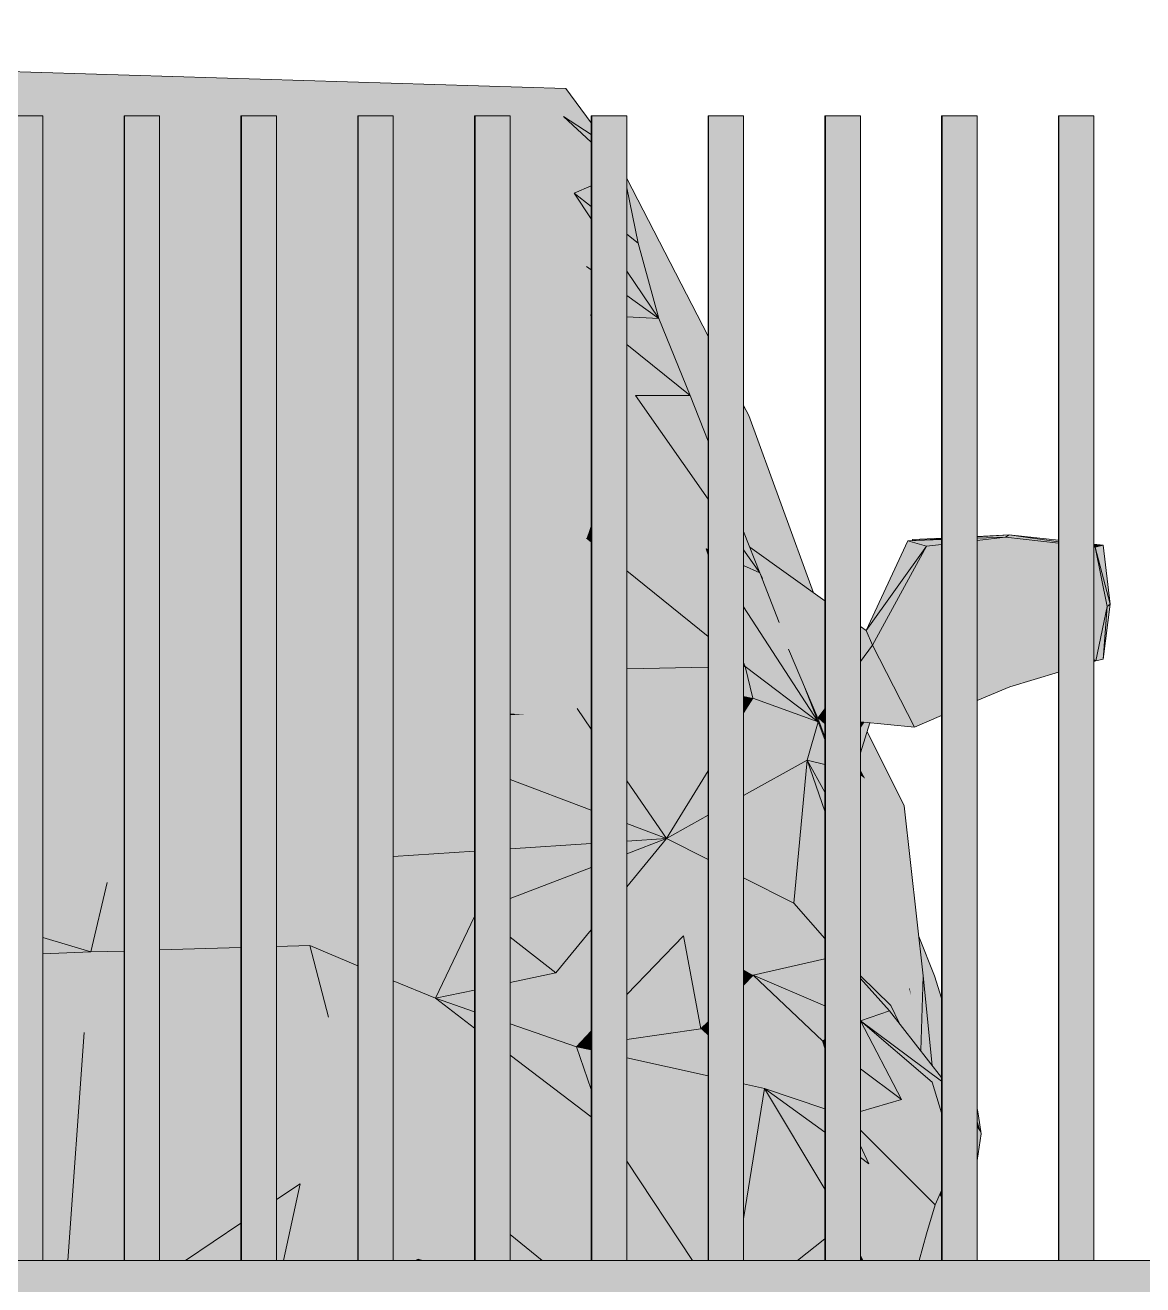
# Model space of a CAD drawing. Header units: millimetres. Extents: x 365175 to 2667127, y -330297 to -162108.
# Drawn here: x 1841010 to 1841967, y -318932 to -317853 of the extents above; entities that cross this region are included whole.
import ezdxf

# ---------------------------------------------------------------- set-up
doc = ezdxf.new("R2010")
doc.units = ezdxf.units.MM
doc.header["$MEASUREMENT"] = 0
for name, color, linetype in [('Cars', 7, 'Continuous'), ('Cotations - Altitudes & Niveaux', 7, 'Continuous'), ('TopoAlt', 7, 'Continuous')]:
    doc.layers.add(name, color=color, linetype=linetype)
doc.dimstyles.new('STYLE_GENERE__6', dxfattribs={"dimtxt": 0.18, "dimasz": 114, "dimexe": 0.18, "dimexo": 0.0625, "dimgap": 0, "dimtad": 0, "dimtih": 1, "dimtoh": 1, "dimdec": 4, "dimzin": 0, "dimdsep": 46, "dimcen": 0.09, "dimadec": 0, "dimazin": 0, "dimtfac": 1, "dimtdec": 4, "dimtmove": 0, "dimatfit": 3, "dimldrblk": 'ARROWHEAD_16', "dimfxl": 0, "dimtolj": 1, "dimtzin": 0, "dimarcsym": 0})

# ---------------------------------------------------------------- blocks, each defined once
blk = doc.blocks.new('Élément de coupe_582_6', base_point=(1445436.1, -319511))
at = {"layer": 'TopoAlt', "linetype": 'Continuous', "lineweight": 0, "true_color": 0x000000}
blk.add_hatch(color=18, dxfattribs=at).paths.add_polyline_path([(1838007, -319511), (1839530.3, -319511), (1839530.3, -319486), (1854698.7, -319486), (1854698.7, -318911), (1838007, -318911)])
at = {"layer": 'TopoAlt', "color": 190, "linetype": 'Continuous', "lineweight": 5, "true_color": 0x8002ff}
blk.add_line((1854698.7, -318911), (1838007, -318911), dxfattribs=at)
blk = doc.blocks.new('Élément de coupe_710_6', base_point=(1445436.1, -319511))
at = {"linetype": 'Continuous', "lineweight": 0, "true_color": 0x000000}
for points in [[(1841894.4, -317931), (1841894.4, -318911), (1841894.8, -318911), (1841894.8, -317931)], [(1841894.4, -317931), (1841894.4, -318911), (1841894.8, -318911), (1841894.8, -317931)], [(1841894.8, -317931), (1841894.8, -318911), (1841924.8, -318911), (1841924.8, -317931)]]:
    blk.add_hatch(color=18, dxfattribs=at).paths.add_polyline_path(points)
at = {"color": 18, "linetype": 'Continuous', "lineweight": 5, "true_color": 0x330000}
for p, q in [((1841894.4, -317931), (1841894.8, -317931)), ((1841894.4, -318911), (1841894.4, -317931)), ((1841894.8, -317931), (1841924.8, -317931)), ((1841894.8, -318911), (1841894.8, -317931)), ((1841924.8, -318911), (1841924.8, -317931))]:
    blk.add_line(p, q, dxfattribs=at)
blk = doc.blocks.new('Élément de coupe_711_6', base_point=(1445436.1, -319511))
at = {"linetype": 'Continuous', "lineweight": 0, "true_color": 0x000000}
for points in [[(1841794.4, -317931), (1841794.4, -318911), (1841794.8, -318911), (1841794.8, -317931)], [(1841794.4, -317931), (1841794.4, -318911), (1841794.8, -318911), (1841794.8, -317931)], [(1841794.8, -317931), (1841794.8, -318911), (1841824.8, -318911), (1841824.8, -317931)]]:
    blk.add_hatch(color=18, dxfattribs=at).paths.add_polyline_path(points)
at = {"color": 18, "linetype": 'Continuous', "lineweight": 5, "true_color": 0x330000}
for p, q in [((1841794.4, -317931), (1841794.8, -317931)), ((1841794.4, -318911), (1841794.4, -317931)), ((1841794.8, -317931), (1841824.8, -317931)), ((1841794.8, -318911), (1841794.8, -317931)), ((1841824.8, -318911), (1841824.8, -317931))]:
    blk.add_line(p, q, dxfattribs=at)
blk = doc.blocks.new('Élément de coupe_712_6', base_point=(1445436.1, -319511))
at = {"linetype": 'Continuous', "lineweight": 0, "true_color": 0x000000}
for points in [[(1841694.4, -317931), (1841694.4, -318911), (1841694.9, -318911), (1841694.9, -317931)], [(1841694.4, -317931), (1841694.4, -318911), (1841694.9, -318911), (1841694.9, -317931)], [(1841694.9, -317931), (1841694.9, -318911), (1841724.9, -318911), (1841724.9, -317931)]]:
    blk.add_hatch(color=18, dxfattribs=at).paths.add_polyline_path(points)
at = {"color": 18, "linetype": 'Continuous', "lineweight": 5, "true_color": 0x330000}
for p, q in [((1841694.4, -317931), (1841694.9, -317931)), ((1841694.4, -318911), (1841694.4, -317931)), ((1841694.9, -317931), (1841724.9, -317931)), ((1841694.9, -318911), (1841694.9, -317931)), ((1841724.9, -318911), (1841724.9, -317931))]:
    blk.add_line(p, q, dxfattribs=at)
blk = doc.blocks.new('Élément de coupe_713_6', base_point=(1445436.1, -319511))
at = {"linetype": 'Continuous', "lineweight": 0, "true_color": 0x000000}
for points in [[(1841594.5, -317931), (1841594.5, -318911), (1841594.9, -318911), (1841594.9, -317931)], [(1841594.5, -317931), (1841594.5, -318911), (1841594.9, -318911), (1841594.9, -317931)], [(1841594.9, -317931), (1841594.9, -318911), (1841624.9, -318911), (1841624.9, -317931)]]:
    blk.add_hatch(color=18, dxfattribs=at).paths.add_polyline_path(points)
at = {"color": 18, "linetype": 'Continuous', "lineweight": 5, "true_color": 0x330000}
for p, q in [((1841594.5, -317931), (1841594.9, -317931)), ((1841594.5, -318911), (1841594.5, -317931)), ((1841594.9, -317931), (1841624.9, -317931)), ((1841594.9, -318911), (1841594.9, -317931)), ((1841624.9, -318911), (1841624.9, -317931))]:
    blk.add_line(p, q, dxfattribs=at)
blk = doc.blocks.new('Élément de coupe_714_6', base_point=(1445436.1, -319511))
at = {"linetype": 'Continuous', "lineweight": 0, "true_color": 0x000000}
for points in [[(1841494.5, -317931), (1841494.5, -318911), (1841494.9, -318911), (1841494.9, -317931)], [(1841494.5, -317931), (1841494.5, -318911), (1841494.9, -318911), (1841494.9, -317931)], [(1841494.9, -317931), (1841494.9, -318911), (1841524.9, -318911), (1841524.9, -317931)]]:
    blk.add_hatch(color=18, dxfattribs=at).paths.add_polyline_path(points)
at = {"color": 18, "linetype": 'Continuous', "lineweight": 5, "true_color": 0x330000}
for p, q in [((1841494.5, -317931), (1841494.9, -317931)), ((1841494.5, -318911), (1841494.5, -317931)), ((1841494.9, -317931), (1841524.9, -317931)), ((1841494.9, -318911), (1841494.9, -317931)), ((1841524.9, -318911), (1841524.9, -317931))]:
    blk.add_line(p, q, dxfattribs=at)
blk = doc.blocks.new('Élément de coupe_715_6', base_point=(1445436.1, -319511))
at = {"linetype": 'Continuous', "lineweight": 0, "true_color": 0x000000}
for points in [[(1841394.5, -317931), (1841394.5, -318911), (1841395, -318911), (1841395, -317931)], [(1841394.5, -317931), (1841394.5, -318911), (1841395, -318911), (1841395, -317931)], [(1841395, -317931), (1841395, -318911), (1841425, -318911), (1841425, -317931)]]:
    blk.add_hatch(color=18, dxfattribs=at).paths.add_polyline_path(points)
at = {"color": 18, "linetype": 'Continuous', "lineweight": 5, "true_color": 0x330000}
for p, q in [((1841394.5, -317931), (1841395, -317931)), ((1841394.5, -318911), (1841394.5, -317931)), ((1841395, -317931), (1841425, -317931)), ((1841395, -318911), (1841395, -317931)), ((1841425, -318911), (1841425, -317931))]:
    blk.add_line(p, q, dxfattribs=at)
blk = doc.blocks.new('Élément de coupe_716_6', base_point=(1445436.1, -319511))
at = {"linetype": 'Continuous', "lineweight": 0, "true_color": 0x000000}
for points in [[(1841294.5, -317931), (1841294.5, -318911), (1841295, -318911), (1841295, -317931)], [(1841294.5, -317931), (1841294.5, -318911), (1841295, -318911), (1841295, -317931)], [(1841295, -317931), (1841295, -318911), (1841325, -318911), (1841325, -317931)]]:
    blk.add_hatch(color=18, dxfattribs=at).paths.add_polyline_path(points)
at = {"color": 18, "linetype": 'Continuous', "lineweight": 5, "true_color": 0x330000}
for p, q in [((1841294.5, -317931), (1841295, -317931)), ((1841294.5, -318911), (1841294.5, -317931)), ((1841295, -317931), (1841325, -317931)), ((1841295, -318911), (1841295, -317931)), ((1841325, -318911), (1841325, -317931))]:
    blk.add_line(p, q, dxfattribs=at)
blk = doc.blocks.new('Élément de coupe_717_6', base_point=(1445436.1, -319511))
at = {"linetype": 'Continuous', "lineweight": 0, "true_color": 0x000000}
for points in [[(1841194.6, -317931), (1841194.6, -318911), (1841195, -318911), (1841195, -317931)], [(1841194.6, -317931), (1841194.6, -318911), (1841195, -318911), (1841195, -317931)], [(1841195, -317931), (1841195, -318911), (1841225, -318911), (1841225, -317931)]]:
    blk.add_hatch(color=18, dxfattribs=at).paths.add_polyline_path(points)
at = {"color": 18, "linetype": 'Continuous', "lineweight": 5, "true_color": 0x330000}
for p, q in [((1841194.6, -317931), (1841195, -317931)), ((1841194.6, -318911), (1841194.6, -317931)), ((1841195, -317931), (1841225, -317931)), ((1841195, -318911), (1841195, -317931)), ((1841225, -318911), (1841225, -317931))]:
    blk.add_line(p, q, dxfattribs=at)
blk = doc.blocks.new('Élément de coupe_718_6', base_point=(1445436.1, -319511))
at = {"linetype": 'Continuous', "lineweight": 0, "true_color": 0x000000}
for points in [[(1841094.6, -317931), (1841094.6, -318911), (1841095, -318911), (1841095, -317931)], [(1841094.6, -317931), (1841094.6, -318911), (1841095, -318911), (1841095, -317931)], [(1841095, -317931), (1841095, -318911), (1841125, -318911), (1841125, -317931)]]:
    blk.add_hatch(color=18, dxfattribs=at).paths.add_polyline_path(points)
at = {"color": 18, "linetype": 'Continuous', "lineweight": 5, "true_color": 0x330000}
for p, q in [((1841094.6, -317931), (1841095, -317931)), ((1841094.6, -318911), (1841094.6, -317931)), ((1841095, -317931), (1841125, -317931)), ((1841095, -318911), (1841095, -317931)), ((1841125, -318911), (1841125, -317931))]:
    blk.add_line(p, q, dxfattribs=at)
blk = doc.blocks.new('Élément de coupe_719_6', base_point=(1445436.1, -319511))
at = {"linetype": 'Continuous', "lineweight": 0, "true_color": 0x000000}
for points in [[(1840994.6, -317931), (1840994.6, -318911), (1840995.1, -318911), (1840995.1, -317931)], [(1840994.6, -317931), (1840994.6, -318911), (1840995.1, -318911), (1840995.1, -317931)], [(1840995.1, -317931), (1840995.1, -318911), (1841025.1, -318911), (1841025.1, -317931)]]:
    blk.add_hatch(color=18, dxfattribs=at).paths.add_polyline_path(points)
at = {"color": 18, "linetype": 'Continuous', "lineweight": 5, "true_color": 0x330000}
for p, q in [((1840994.6, -317931), (1840995.1, -317931)), ((1840994.6, -318911), (1840994.6, -317931)), ((1840995.1, -317931), (1841025.1, -317931)), ((1840995.1, -318911), (1840995.1, -317931)), ((1841025.1, -318911), (1841025.1, -317931))]:
    blk.add_line(p, q, dxfattribs=at)
blk = doc.blocks.new('Élément de coupe_746_6', base_point=(1445436.1, -319511))
at = {"layer": 'Cars', "linetype": 'Continuous', "lineweight": 0, "true_color": 0x000000}
for points in [[(1840835.9, -317888.3), (1840834.2, -317891), (1841472.8, -317907.5)], [(1840834.2, -317916.6), (1841470.8, -317931.5), (1840834.2, -317891)], [(1841470.8, -317931.5), (1841472.8, -317907.5), (1840834.2, -317891)], [(1841470.8, -317931.5), (1841494.5, -317947.1), (1841494.5, -317936.9), (1841472.8, -317907.5)], [(1840834.2, -317916.6), (1840994.6, -317937.1), (1840994.6, -317931), (1841025.1, -317931), (1841025.1, -317941), (1841094.6, -317949.8), (1841094.6, -317931), (1841125, -317931), (1841125, -317953.7), (1841194.6, -317962.6), (1841194.6, -317931), (1841225, -317931), (1841225, -317966.5), (1841294.5, -317975.4), (1841294.5, -317931), (1841325, -317931), (1841325, -317979.3), (1841368.2, -317984.8), (1841394.5, -317971.1), (1841394.5, -317931), (1841425, -317931), (1841425, -317955.3), (1841470.8, -317931.5)], [(1841425, -317991.1), (1841479.7, -317997.3), (1841470.8, -317931.5), (1841425, -317955.3)], [(1841494.5, -317953.6), (1841470.8, -317931.5), (1841479.7, -317997.3), (1841494.5, -317991.1)], [(1841494.5, -317947.1), (1841470.8, -317931.5), (1841494.5, -317953.6)], [(1841094.6, -317949.8), (1841025.1, -317941), (1841025.1, -317958.1), (1841094.6, -317973.2)], [(1841025.1, -317958.1), (1841025.1, -317996.2), (1841094.6, -318002), (1841094.6, -317973.2)], [(1841125, -317979.8), (1841194.6, -317994.9), (1841194.6, -317962.6), (1841125, -317953.7)], [(1841225, -317966.5), (1841225, -318001.5), (1841294.5, -318016.6), (1841294.5, -317975.4)], [(1841125, -318004.5), (1841194.6, -318010.2), (1841194.6, -317994.9), (1841125, -317979.8)], [(1841325, -317979.3), (1841325, -318009.9), (1841368.2, -317984.8)], [(1841368.2, -317984.8), (1841394.5, -317987.7), (1841394.5, -317971.1)], [(1841325, -318009.9), (1841325, -318023.3), (1841394.5, -318038.7), (1841394.5, -318000.9), (1841368.2, -317984.8)], [(1841368.2, -317984.8), (1841394.5, -318000.9), (1841394.5, -317987.7)], [(1841524.9, -317992.6), (1841534.7, -318040.1), (1841594.5, -318133.2), (1841594.5, -318119.8), (1841524.9, -317984.7)], [(1841025.1, -318012.3), (1841094.6, -318023.9), (1841094.6, -318002), (1841025.1, -317996.2)], [(1841225, -318001.5), (1841225, -318012.7), (1841294.5, -318018.5), (1841294.5, -318016.6)], [(1841479.7, -317997.3), (1841425, -317991.1), (1841425, -318019.7), (1841490.4, -318059.9)], [(1841479.7, -317997.3), (1841494.5, -318008.8), (1841494.5, -317991.1)], [(1841479.7, -317997.3), (1841490.4, -318059.9), (1841494.5, -318062.8), (1841494.5, -318019.1)], [(1841479.7, -317997.3), (1841494.5, -318019.1), (1841494.5, -318008.8)], [(1841524.9, -317992.6), (1841524.9, -318032.4), (1841534.7, -318040.1)], [(1841094.6, -318023.9), (1841025.1, -318012.3), (1841025.1, -318022.7), (1841094.6, -318038.1)], [(1841125, -318004.5), (1841125, -318029), (1841194.6, -318040.6), (1841194.6, -318010.2)], [(1841025.1, -318022.7), (1841025.1, -318038.4), (1841094.6, -318039.9), (1841094.6, -318038.1)], [(1841225, -318045.6), (1841294.5, -318057.2), (1841294.5, -318018.5), (1841225, -318012.7)], [(1841425, -318019.7), (1841425, -318045.4), (1841490.4, -318059.9)], [(1841125, -318029), (1841125, -318042.2), (1841194.6, -318048.8), (1841194.6, -318040.6)], [(1841325, -318023.3), (1841325, -318027), (1841394.5, -318057.7), (1841394.5, -318038.7)], [(1841325, -318027), (1841325, -318063.3), (1841394.5, -318079.1), (1841394.5, -318057.7)], [(1841534.7, -318040.1), (1841524.9, -318032.4), (1841524.9, -318064.1), (1841552.2, -318104.5)], [(1841025.1, -318161), (1841094.6, -318207.1), (1841094.6, -318039.9), (1841025.1, -318038.4)], [(1841194.6, -318048.8), (1841125, -318042.2), (1841125, -318087.1), (1841194.6, -318239.4)], [(1841534.7, -318040.1), (1841552.2, -318104.5), (1841594.5, -318188.2), (1841594.5, -318167.9)], [(1841534.7, -318040.1), (1841594.5, -318167.9), (1841594.5, -318133.2)], [(1841225, -318051.6), (1841294.5, -318058.2), (1841294.5, -318057.2), (1841225, -318045.6)], [(1841225, -318051.6), (1841225, -318267.8), (1841294.5, -318094.2), (1841294.5, -318058.2)], [(1841490.4, -318059.9), (1841425, -318045.4), (1841425, -318071.2), (1841493.7, -318101.5)], [(1841325, -318063.3), (1841325, -318080.8), (1841394.5, -318169.8), (1841394.5, -318079.1)], [(1841490.4, -318059.9), (1841493.7, -318101.5), (1841494.5, -318101.6), (1841494.5, -318062.8)], [(1841524.9, -318064.1), (1841524.9, -318084.8), (1841552.2, -318104.5)], [(1841425, -318071.2), (1841425, -318086), (1841493.7, -318101.5)], [(1841125, -318087.1), (1841125, -318227.3), (1841194.6, -318273.4), (1841194.6, -318239.4)], [(1841325, -318290), (1841394.5, -318291.1), (1841394.5, -318169.8), (1841325, -318080.8)], [(1841493.7, -318101.5), (1841425, -318086), (1841425, -318208.8), (1841490.5, -318292.7)], [(1841524.9, -318084.8), (1841524.9, -318103.1), (1841552.2, -318104.5)], [(1841225, -318267.8), (1841225, -318288.3), (1841294.5, -318289.5), (1841294.5, -318094.2)], [(1841490.5, -318292.7), (1841494.5, -318281.2), (1841494.5, -318102.9), (1841493.7, -318101.5)], [(1841494.5, -318102.1), (1841493.7, -318101.5), (1841494.5, -318102.9)], [(1841494.5, -318101.6), (1841493.7, -318101.5), (1841494.5, -318102.1)], [(1841552.2, -318104.5), (1841524.9, -318103.1), (1841524.9, -318126.8), (1841579, -318170.5)], [(1841552.2, -318104.5), (1841579, -318170.5), (1841594.5, -318199.7), (1841594.5, -318188.2)], [(1841579, -318170.5), (1841524.9, -318126.8), (1841524.9, -318157.3), (1841532.4, -318170.6)], [(1841025.1, -318161), (1841025.1, -318292.2), (1841094.6, -318290.7), (1841094.6, -318207.1)], [(1841532.4, -318170.6), (1841524.9, -318157.3), (1841524.9, -318192.4)], [(1841524.9, -318192.4), (1841524.9, -318295.7), (1841592.7, -318301.7), (1841532.4, -318170.6)], [(1841579, -318170.5), (1841532.4, -318170.6), (1841594.5, -318259.1), (1841594.5, -318209.7)], [(1841532.4, -318170.6), (1841592.7, -318301.7), (1841594.5, -318302.4), (1841594.5, -318259.1)], [(1841594.5, -318199.7), (1841579, -318170.5), (1841594.5, -318209.7)], [(1841629.4, -318187.7), (1841624.9, -318178.9), (1841624.9, -318180.6)], [(1841629.4, -318187.7), (1841624.9, -318180.6), (1841624.9, -318233), (1841669.4, -318328.3), (1841684.8, -318339.4)], [(1841425, -318208.8), (1841425, -318291.6), (1841490.5, -318292.7)], [(1841125, -318290.1), (1841194.6, -318288.7), (1841194.6, -318273.4), (1841125, -318227.3)], [(1841624.9, -318233), (1841624.9, -318248.5), (1841662.8, -318323.5), (1841669.4, -318328.3)], [(1841624.9, -318248.5), (1841624.9, -318257.2), (1841658.2, -318320.3), (1841662.8, -318323.5)], [(1841624.9, -318257.2), (1841624.9, -318286.9), (1841638.9, -318322.4), (1841639.4, -318323.1), (1841630.5, -318300.8), (1841630.3, -318300.2), (1841658.2, -318320.3)], [(1841494.5, -318281.2), (1841490.5, -318292.7), (1841494.5, -318293.1)], [(1841094.6, -318290.7), (1841025.1, -318292.2), (1841025.1, -318377.7), (1841094.6, -318407.8)], [(1841194.6, -318288.7), (1841125, -318290.1), (1841125, -318420.9), (1841153.7, -318433.3), (1841194.6, -318339.4)], [(1841225, -318288.3), (1841225, -318291.4), (1841294.5, -318319.1), (1841294.5, -318289.5)], [(1841225, -318427.6), (1841294.5, -318422.1), (1841294.5, -318319.1), (1841225, -318291.4)], [(1841325, -318331.2), (1841394.5, -318358.8), (1841394.5, -318291.1), (1841325, -318290)], [(1841425, -318370.9), (1841494.5, -318398.6), (1841494.5, -318315), (1841490.5, -318292.7), (1841425, -318291.6)], [(1841490.5, -318292.7), (1841494.5, -318315), (1841494.5, -318295.9)], [(1841494.5, -318293.1), (1841490.5, -318292.7), (1841494.5, -318295.9)], [(1841624.9, -318302.5), (1841638.9, -318322.4), (1841624.9, -318286.9)], [(1841769.5, -318293.9), (1841770, -318294.7), (1841794.4, -318293.2), (1841794.4, -318292.6)], [(1841824.8, -318291.4), (1841824.8, -318292.7), (1841849.2, -318291.8), (1841852.2, -318289.7)], [(1841824.8, -318291.1), (1841824.8, -318291.4), (1841837.3, -318290.6), (1841852.2, -318289.7)], [(1841849.2, -318291.8), (1841824.8, -318294.5), (1841824.8, -318372.5), (1841852.8, -318419.8)], [(1841824.8, -318292.7), (1841824.8, -318294.5), (1841849.2, -318291.8)], [(1841852.2, -318289.7), (1841849.2, -318291.8), (1841894.4, -318296.8), (1841894.4, -318295.8)], [(1841849.2, -318291.8), (1841852.8, -318419.8), (1841894.4, -318407.3), (1841894.4, -318353.9)], [(1841849.2, -318291.8), (1841894.4, -318353.9), (1841894.4, -318322.6)], [(1841894.4, -318296.8), (1841849.2, -318291.8), (1841894.4, -318322.6)], [(1841894.4, -318294.3), (1841852.2, -318289.7), (1841894.4, -318295.8)], [(1841524.9, -318320.6), (1841594.5, -318376.9), (1841594.5, -318306.9), (1841592.7, -318301.7), (1841524.9, -318295.7)], [(1841594.5, -318304.3), (1841592.7, -318301.7), (1841594.5, -318306.9)], [(1841592.7, -318301.7), (1841594.5, -318304.3), (1841594.5, -318302.4)], [(1841638.9, -318322.4), (1841624.9, -318302.5), (1841624.9, -318316.1)], [(1841630.3, -318300.2), (1841630.5, -318300.8), (1841694.4, -318351.7), (1841694.4, -318346.3)], [(1841630.5, -318300.8), (1841639.4, -318323.1), (1841641.1, -318327.2), (1841638.9, -318322.4), (1841655.4, -318364.7), (1841663.3, -318387.6), (1841688.5, -318446.7), (1841694.4, -318438.7), (1841694.4, -318351.7)], [(1841781.5, -318299.4), (1841765.6, -318295), (1841729.8, -318371.7)], [(1841729.8, -318371.7), (1841735.3, -318384.3), (1841781.5, -318299.4)], [(1841781.5, -318299.4), (1841735.3, -318384.3), (1841771.2, -318454.3)], [(1841765.6, -318295), (1841794.4, -318293.9), (1841794.4, -318293.2)], [(1841765.6, -318295), (1841781.5, -318299.4), (1841794.4, -318298), (1841794.4, -318293.9)], [(1841769.1, -318294.8), (1841769.3, -318294.8), (1841769.5, -318293.9)], [(1841769.5, -318293.9), (1841769.3, -318294.8), (1841770, -318294.7)], [(1841771.2, -318454.3), (1841794.4, -318444.5), (1841794.4, -318321.1), (1841781.5, -318299.4)], [(1841781.5, -318299.4), (1841794.4, -318321.1), (1841794.4, -318298)], [(1841932.6, -318298.5), (1841924.8, -318297.7), (1841924.8, -318300.1), (1841925.8, -318300.3)], [(1841925.8, -318300.3), (1841924.8, -318300.1), (1841924.8, -318343.3), (1841936.2, -318351.1)], [(1841924.8, -318300.1), (1841924.8, -318300.1), (1841925.8, -318300.3)], [(1841938.8, -318349.2), (1841932.6, -318298.5), (1841925.8, -318300.3)], [(1841938.8, -318349.2), (1841925.8, -318300.3), (1841936.2, -318351.1)], [(1841524.9, -318320.6), (1841524.9, -318404.6), (1841594.5, -318403.2), (1841594.5, -318376.9)], [(1841624.9, -318316.1), (1841624.9, -318351.3), (1841688.8, -318449.9), (1841676.5, -318418.5), (1841663.3, -318387.6), (1841655.4, -318364.7), (1841638.9, -318322.4)], [(1841639.4, -318323.1), (1841638.9, -318322.4), (1841641.1, -318327.2)], [(1841638.9, -318322.4), (1841640.6, -318326.9), (1841641.1, -318327.2)], [(1841325, -318331.2), (1841325, -318419.7), (1841394.5, -318414.2), (1841394.5, -318358.8)], [(1841194.6, -318339.4), (1841153.7, -318433.3), (1841194.6, -318430.1)], [(1841936.2, -318351.1), (1841924.8, -318343.3), (1841924.8, -318395.6), (1841926.3, -318397.7)], [(1841688.8, -318449.9), (1841624.9, -318351.3), (1841624.9, -318399.1), (1841626.1, -318402.6)], [(1841932.7, -318396.3), (1841936.2, -318351.1), (1841926.3, -318397.7)], [(1841932.7, -318396.3), (1841938.8, -318349.2), (1841936.2, -318351.1)], [(1841729.8, -318371.7), (1841724.9, -318368.2), (1841724.9, -318376), (1841735.3, -318384.3)], [(1841025.1, -318429.1), (1841094.6, -318431.4), (1841094.6, -318407.8), (1841025.1, -318377.7)], [(1841425, -318411.7), (1841494.5, -318406.2), (1841494.5, -318398.6), (1841425, -318370.9)], [(1841724.9, -318376), (1841724.9, -318398.2), (1841735.3, -318384.3)], [(1841824.8, -318372.5), (1841824.8, -318431.6), (1841852.8, -318419.8)], [(1841663.3, -318387.6), (1841684.5, -318443.3), (1841688.8, -318449.9), (1841676.5, -318418.5)], [(1841735.3, -318384.3), (1841724.9, -318398.2), (1841724.9, -318450), (1841771.2, -318454.3)], [(1841624.9, -318401.6), (1841626.1, -318402.6), (1841624.9, -318399.1)], [(1841924.8, -318395.6), (1841924.8, -318398.2), (1841926.3, -318397.7)], [(1841494.5, -318406.2), (1841425, -318411.7), (1841425, -318437.7), (1841482.4, -318438.6), (1841494.5, -318424.1)], [(1841524.9, -318404.6), (1841524.9, -318407.8), (1841594.5, -318421.8), (1841594.5, -318403.2)], [(1841594.5, -318421.8), (1841524.9, -318407.8), (1841524.9, -318436), (1841594.5, -318431.8)], [(1841624.9, -318402.6), (1841626.1, -318402.6), (1841624.9, -318401.6)], [(1841626.1, -318402.6), (1841624.9, -318402.6), (1841624.9, -318427.9), (1841632.7, -318429.5)], [(1841632.7, -318429.5), (1841688.8, -318449.9), (1841626.1, -318402.6)], [(1841125, -318432.4), (1841153.7, -318433.3), (1841125, -318420.9)], [(1841294.5, -318422.1), (1841225, -318427.6), (1841225, -318434.5), (1841294.5, -318435.6)], [(1841394.5, -318414.2), (1841325, -318419.7), (1841325, -318436.1), (1841394.5, -318437.2)], [(1841688.5, -318446.7), (1841676.5, -318418.5), (1841688.8, -318449.9), (1841694.4, -318465.1), (1841694.4, -318462.7)], [(1841688.5, -318446.7), (1841676.5, -318418.5), (1841688.8, -318449.9), (1841694.4, -318465.1), (1841694.4, -318462.7)], [(1841094.6, -318431.4), (1841025.1, -318429.1), (1841025.1, -318439.5), (1841094.6, -318445.7)], [(1841125, -318448.5), (1841162.9, -318451.9), (1841153.7, -318433.3), (1841125, -318432.4)], [(1841153.7, -318433.3), (1841194.6, -318434), (1841194.6, -318430.1)], [(1841482.4, -318438.6), (1841494.5, -318437.9), (1841494.5, -318424.1)], [(1841524.9, -318500.3), (1841559, -318549.8), (1841594.5, -318491.9), (1841594.5, -318431.8), (1841524.9, -318436)], [(1841624.9, -318427.9), (1841624.9, -318429.9), (1841632.7, -318429.5)], [(1841624.9, -318442.2), (1841624.9, -318512.9), (1841679.2, -318482.6), (1841632.7, -318429.5)], [(1841624.9, -318429.9), (1841624.9, -318442.2), (1841632.7, -318429.5)], [(1841632.7, -318429.5), (1841679.2, -318482.6), (1841688.8, -318449.9)], [(1841025.1, -318443.9), (1841094.6, -318447.9), (1841094.6, -318445.7), (1841025.1, -318439.5)], [(1841153.7, -318433.3), (1841194.6, -318434.8), (1841194.6, -318434)], [(1841194.6, -318434.8), (1841153.7, -318433.3), (1841194.6, -318438.8)], [(1841153.7, -318433.3), (1841162.9, -318451.9), (1841194.6, -318452.1), (1841194.6, -318438.8)], [(1841294.5, -318435.6), (1841225, -318434.5), (1841225, -318435.8), (1841294.5, -318438.3)], [(1841294.5, -318438.3), (1841225, -318435.8), (1841225, -318442.9), (1841294.5, -318452.2)], [(1841225, -318442.9), (1841225, -318452.4), (1841294.5, -318453), (1841294.5, -318452.2)], [(1841325, -318436.1), (1841325, -318439.4), (1841394.5, -318441.8), (1841394.5, -318437.2)], [(1841325, -318451.3), (1841394.5, -318446.3), (1841394.5, -318441.8), (1841325, -318439.4)], [(1841482.4, -318438.6), (1841425, -318437.7), (1841425, -318442.9), (1841436.7, -318443.3)], [(1841425, -318470.4), (1841425, -318486.2), (1841482.4, -318438.6), (1841436.7, -318443.3)], [(1841425, -318486.2), (1841425, -318499.2), (1841494.5, -318525.4), (1841494.5, -318456.2), (1841482.4, -318438.6)], [(1841425, -318442.9), (1841425, -318444.2), (1841436.7, -318443.3)], [(1841436.7, -318443.3), (1841425, -318444.2), (1841425, -318470.4)], [(1841494.5, -318437.9), (1841482.4, -318438.6), (1841494.5, -318456.2)], [(1841684.5, -318443.3), (1841686.8, -318448.4), (1841688.8, -318449.9)], [(1841688.5, -318446.7), (1841694.4, -318447.2), (1841694.4, -318438.7)], [(1841025.1, -318443.9), (1841025.1, -318455.7), (1841094.6, -318489.1), (1841094.6, -318447.9)], [(1841125, -318449.7), (1841162.9, -318451.9), (1841125, -318448.5)], [(1841125, -318449.7), (1841125, -318487), (1841162.9, -318451.9)], [(1841162.9, -318451.9), (1841125, -318487), (1841125, -318497.9), (1841194.6, -318497.3), (1841194.6, -318457.3)], [(1841194.6, -318452.1), (1841162.9, -318451.9), (1841194.6, -318457.3)], [(1841294.5, -318453), (1841225, -318452.4), (1841225, -318462.5), (1841294.5, -318474.5)], [(1841325, -318451.3), (1841325, -318462), (1841394.5, -318487.8), (1841394.5, -318446.3)], [(1841688.8, -318449.9), (1841679.2, -318482.6), (1841694.4, -318486.5), (1841694.4, -318465.1)], [(1841686.8, -318448.4), (1841687.1, -318449.1), (1841687.2, -318449.3), (1841688.8, -318449.9)], [(1841687.2, -318449.3), (1841688.6, -318450.6), (1841688.8, -318449.9)], [(1841688.5, -318446.7), (1841694.4, -318462.7), (1841694.4, -318447.2)], [(1841688.5, -318446.7), (1841694.4, -318452), (1841694.4, -318447.2)], [(1841688.6, -318450.6), (1841694.4, -318466.8), (1841694.4, -318465.1), (1841688.8, -318449.9)], [(1841724.9, -318450), (1841724.9, -318454.3), (1841727.7, -318450.3)], [(1841724.9, -318450), (1841724.9, -318454.3), (1841727.7, -318450.3)], [(1841724.9, -318454.3), (1841724.9, -318476.5), (1841732.8, -318450.8), (1841727.7, -318450.3)], [(1841724.9, -318454.3), (1841724.9, -318476.5), (1841732.8, -318450.8), (1841727.7, -318450.3)], [(1841025.1, -318477.7), (1841094.6, -318493.8), (1841094.6, -318489.1), (1841025.1, -318455.7)], [(1841294.5, -318474.5), (1841225, -318462.5), (1841225, -318497), (1841294.5, -318496.3)], [(1841325, -318479.8), (1841394.5, -318491.8), (1841394.5, -318487.8), (1841325, -318462)], [(1841724.9, -318476.5), (1841724.9, -318495.7), (1841762.3, -318521.9), (1841730.6, -318458.1)], [(1841025.1, -318477.7), (1841025.1, -318494.2), (1841094.6, -318497.2), (1841094.6, -318493.8)], [(1841394.5, -318491.8), (1841325, -318479.8), (1841325, -318496), (1841394.5, -318495.3)], [(1841624.9, -318512.9), (1841624.9, -318583.3), (1841667.8, -318605.2), (1841679.2, -318482.6)], [(1841679.2, -318482.6), (1841667.8, -318605.2), (1841694.4, -318584.7), (1841694.4, -318526.5)], [(1841694.4, -318510), (1841679.2, -318482.6), (1841694.4, -318526.5)], [(1841679.2, -318482.6), (1841694.4, -318510), (1841694.4, -318486.5)], [(1841025.1, -318494.2), (1841025.1, -318563.7), (1841080.1, -318587.4), (1841094.6, -318548.1), (1841094.6, -318497.2)], [(1841125, -318497.9), (1841125, -318501.8), (1841194.6, -318524.1), (1841194.6, -318497.3)], [(1841225, -318533.9), (1841294.5, -318556.1), (1841294.5, -318496.3), (1841225, -318497)], [(1841325, -318496), (1841325, -318563.8), (1841394.5, -318510.3), (1841394.5, -318495.3)], [(1841594.5, -318491.9), (1841559, -318549.8), (1841594.5, -318529.9)], [(1841724.9, -318495.7), (1841729, -318498.6), (1841724.9, -318491)], [(1841762.3, -318521.9), (1841724.9, -318495.7), (1841724.9, -318559.8)], [(1841724.9, -318539.5), (1841727.9, -318556.7), (1841736.4, -318548.1), (1841729.7, -318503.4), (1841729, -318498.6), (1841724.9, -318495.7)], [(1841194.6, -318524.1), (1841125, -318501.8), (1841125, -318583.3), (1841194.6, -318576.9)], [(1841425, -318499.2), (1841425, -318558.6), (1841494.5, -318554), (1841494.5, -318525.4)], [(1841524.9, -318536.9), (1841559, -318549.8), (1841524.9, -318500.3)], [(1841325, -318563.8), (1841325, -318565.1), (1841394.5, -318560.6), (1841394.5, -318510.3)], [(1841594.5, -318529.9), (1841559, -318549.8), (1841594.5, -318567.8)], [(1841762.3, -318521.9), (1841724.9, -318559.8), (1841724.9, -318565), (1841778.7, -318667.3)], [(1841225, -318574.2), (1841294.5, -318567.9), (1841294.5, -318556.1), (1841225, -318533.9)], [(1841524.9, -318552), (1841559, -318549.8), (1841524.9, -318536.9)], [(1841080.1, -318587.4), (1841094.6, -318586), (1841094.6, -318548.1)], [(1841524.9, -318562.8), (1841524.9, -318591), (1841559, -318549.8)], [(1841559, -318549.8), (1841524.9, -318591), (1841524.9, -318647.1), (1841573.4, -318633)], [(1841524.9, -318562.8), (1841559, -318549.8), (1841524.9, -318552)], [(1841559, -318549.8), (1841573.4, -318633), (1841594.5, -318626.8), (1841594.5, -318567.8)], [(1841736.4, -318548.1), (1841727.9, -318556.7), (1841732.2, -318578.9), (1841745.6, -318604.4)], [(1841394.5, -318560.6), (1841325, -318565.1), (1841325, -318566.5), (1841394.5, -318610.8)], [(1841425, -318601.2), (1841494.5, -318574.5), (1841494.5, -318554), (1841425, -318558.6)], [(1841025.1, -318585.8), (1841080.1, -318587.4), (1841025.1, -318563.7)], [(1841294.5, -318567.9), (1841225, -318574.2), (1841225, -318632.6), (1841253.6, -318641.5), (1841294.5, -318596.5)], [(1841325, -318566.5), (1841325, -318626.8), (1841394.5, -318612.6), (1841394.5, -318610.8)], [(1841724.9, -318592.6), (1841778.7, -318667.3), (1841724.9, -318565)], [(1841194.6, -318576.9), (1841125, -318583.3), (1841125, -318601.4), (1841194.6, -318623.1)], [(1841425, -318601.2), (1841425, -318634.2), (1841464.1, -318664.7), (1841494.5, -318627.9), (1841494.5, -318574.5)], [(1841624.9, -318583.3), (1841624.9, -318617.8), (1841667.8, -318605.2)], [(1841745.6, -318604.4), (1841732.2, -318578.9), (1841741.6, -318613.6), (1841742.6, -318617.1), (1841751.3, -318629.2), (1841749.1, -318618.5)], [(1841025.1, -318634.6), (1841066.2, -318646.9), (1841080.1, -318587.4), (1841025.1, -318585.8)], [(1841080.1, -318587.4), (1841066.2, -318646.9), (1841094.6, -318646.1), (1841094.6, -318591.9)], [(1841094.6, -318586), (1841080.1, -318587.4), (1841094.6, -318591.9)], [(1841694.4, -318584.7), (1841667.8, -318605.2), (1841694.4, -318635.5)], [(1841724.9, -318592.6), (1841724.9, -318615.6), (1841750.9, -318692.8), (1841778.7, -318667.3)], [(1841125, -318601.4), (1841125, -318645.2), (1841194.6, -318643.2), (1841194.6, -318623.1)], [(1841253.6, -318641.5), (1841294.5, -318633.1), (1841294.5, -318596.5)], [(1841667.8, -318605.2), (1841624.9, -318617.8), (1841624.9, -318662.1), (1841633.1, -318666.8)], [(1841667.8, -318605.2), (1841633.1, -318666.8), (1841694.4, -318652.9), (1841694.4, -318635.5)], [(1841325, -318626.8), (1841325, -318671.5), (1841361, -318686.6), (1841394.5, -318616.6), (1841394.5, -318612.6)], [(1841724.9, -318615.6), (1841724.9, -318667.4), (1841750.9, -318692.8)], [(1841361, -318686.6), (1841394.5, -318679.5), (1841394.5, -318616.6)], [(1841573.4, -318633), (1841594.5, -318644.9), (1841594.5, -318626.8)], [(1841751.3, -318629.2), (1841742.6, -318617.1), (1841766, -318677.3), (1841766.6, -318678.4), (1841767.2, -318677.9), (1841761.1, -318658.8)], [(1841025.1, -318648.5), (1841066.2, -318646.9), (1841025.1, -318634.6)], [(1841225, -318642.3), (1841253.6, -318641.5), (1841225, -318632.6)], [(1841253.6, -318641.5), (1841294.5, -318658.7), (1841294.5, -318633.1)], [(1841425, -318634.2), (1841425, -318673.1), (1841464.1, -318664.7)], [(1841464.1, -318664.7), (1841494.5, -318655.9), (1841494.5, -318627.9)], [(1841524.9, -318647.1), (1841524.9, -318683.3), (1841573.4, -318633)], [(1841573.4, -318633), (1841524.9, -318683.3), (1841524.9, -318721.8), (1841588.4, -318712.8)], [(1841573.4, -318633), (1841588.4, -318712.8), (1841594.5, -318706.6), (1841594.5, -318644.9)], [(1841774.9, -318633.6), (1841778.7, -318667.3), (1841781, -318690), (1841794.4, -318743.7), (1841794.4, -318731.1), (1841788.2, -318667.2)], [(1841066.2, -318646.9), (1841025.1, -318648.5), (1841025.1, -318706), (1841060.4, -318715.9)], [(1841066.2, -318646.9), (1841060.4, -318715.9), (1841094.6, -318713.8), (1841094.6, -318654.7)], [(1841066.2, -318646.9), (1841094.6, -318654.7), (1841094.6, -318646.1)], [(1841194.6, -318643.2), (1841125, -318645.2), (1841125, -318663), (1841194.6, -318682.1)], [(1841225, -318690.4), (1841269.6, -318702.6), (1841253.6, -318641.5), (1841225, -318642.3)], [(1841253.6, -318641.5), (1841269.6, -318702.6), (1841294.5, -318698.2), (1841294.5, -318658.7)], [(1841464.1, -318664.7), (1841481.8, -318728), (1841494.5, -318714.8), (1841494.5, -318655.9)], [(1841633.1, -318666.8), (1841694.4, -318693), (1841694.4, -318652.9)], [(1841125, -318663), (1841125, -318711.8), (1841194.6, -318707.4), (1841194.6, -318682.1)], [(1841464.1, -318664.7), (1841425, -318673.1), (1841425, -318708.5), (1841481.8, -318728)], [(1841624.9, -318662.1), (1841624.9, -318675.3), (1841633.1, -318666.8)], [(1841633.1, -318666.8), (1841624.9, -318675.3), (1841624.9, -318716.4), (1841692.5, -318723)], [(1841633.1, -318666.8), (1841692.5, -318723), (1841694.4, -318721.9), (1841694.4, -318693)], [(1841724.9, -318669.7), (1841749.8, -318697.4), (1841750.9, -318692.8), (1841724.9, -318667.4)], [(1841724.9, -318706), (1841749.8, -318697.4), (1841724.9, -318669.7)], [(1841778.7, -318667.3), (1841750.9, -318692.8), (1841757.9, -318707.6), (1841776, -318730.8)], [(1841776, -318730.8), (1841776.5, -318731.4), (1841778.7, -318667.3)], [(1841778.7, -318667.3), (1841776.5, -318731.4), (1841786.4, -318744.1)], [(1841794.4, -318688.2), (1841788.2, -318667.2), (1841794.4, -318731.1)], [(1841788.2, -318667.2), (1841794.4, -318687), (1841794.4, -318686.6)], [(1841788.2, -318667.2), (1841794.4, -318688.2), (1841794.4, -318687)], [(1841325, -318671.5), (1841325, -318692.9), (1841361, -318686.6)], [(1841361, -318686.6), (1841394.5, -318698.1), (1841394.5, -318679.5)], [(1841766.6, -318678.4), (1841767.9, -318683.7), (1841767.2, -318677.9)], [(1841225, -318705.4), (1841269.6, -318702.6), (1841225, -318690.4)], [(1841361, -318686.6), (1841325, -318692.9), (1841325, -318852.5), (1841346.2, -318910)], [(1841346.2, -318910), (1841394.4, -318864.2), (1841361, -318686.6)], [(1841361, -318686.6), (1841394.4, -318864.2), (1841394.5, -318864.1), (1841394.5, -318712.1)], [(1841361, -318686.6), (1841394.5, -318712.1), (1841394.5, -318698.1)], [(1841781, -318690), (1841784.5, -318725.5), (1841794.4, -318747.4), (1841794.4, -318743.7)], [(1841225, -318705.4), (1841225, -318831.1), (1841245.3, -318845.3), (1841269.6, -318702.6)], [(1841245.3, -318845.3), (1841294.5, -318876.9), (1841294.5, -318770.1), (1841269.6, -318702.6)], [(1841269.6, -318702.6), (1841294.5, -318770.1), (1841294.5, -318698.2)], [(1841724.9, -318706), (1841794.4, -318757.5), (1841794.4, -318754.4), (1841749.8, -318697.4), (1841724.9, -318706)], [(1841750.9, -318692.8), (1841749.8, -318697.4), (1841757.9, -318707.6)], [(1841025.1, -318706), (1841025.1, -318717), (1841060.4, -318715.9)], [(1841125, -318761.2), (1841194.6, -318809.8), (1841194.6, -318707.4), (1841125, -318711.8)], [(1841425, -318708.5), (1841425, -318735.3), (1841494.5, -318788.1), (1841494.5, -318764.6), (1841481.8, -318728)], [(1841524.9, -318737.6), (1841594.5, -318753.1), (1841594.5, -318718.5), (1841588.4, -318712.8), (1841524.9, -318721.8)], [(1841588.4, -318712.8), (1841594.5, -318713.4), (1841594.5, -318706.6)], [(1841588.4, -318712.8), (1841594.5, -318718.5), (1841594.5, -318713.4)], [(1841724.9, -318706), (1841724.9, -318747.1), (1841759.9, -318773.2)], [(1841786.2, -318758.5), (1841724.9, -318706), (1841724.9, -318706), (1841759.9, -318773.2)], [(1841724.9, -318706), (1841786.2, -318758.5), (1841794.4, -318760.5), (1841794.4, -318757.5)], [(1841025.1, -318911), (1841046.3, -318911), (1841060.4, -318715.9), (1841025.1, -318717)], [(1841046.3, -318911), (1841094.6, -318911), (1841094.6, -318739.9), (1841060.4, -318715.9)], [(1841094.6, -318713.8), (1841060.4, -318715.9), (1841094.6, -318739.9)], [(1841481.8, -318728), (1841494.5, -318726.2), (1841494.5, -318714.8)], [(1841692.5, -318723), (1841624.9, -318716.4), (1841624.9, -318747.1), (1841642.8, -318763.9)], [(1841692.5, -318723), (1841642.8, -318763.9), (1841694.4, -318781.2), (1841694.4, -318729.3)], [(1841692.5, -318723), (1841694.4, -318724.4), (1841694.4, -318721.9)], [(1841692.5, -318723), (1841694.4, -318729.3), (1841694.4, -318724.4)], [(1841481.8, -318728), (1841494.5, -318730.8), (1841494.5, -318726.2)], [(1841481.8, -318728), (1841494.5, -318764.6), (1841494.5, -318730.8)], [(1841784.5, -318725.5), (1841786.4, -318744.1), (1841794.4, -318754.4), (1841794.4, -318747.4)], [(1841425, -318735.3), (1841425, -318845.6), (1841494.5, -318803.3), (1841494.5, -318788.1)], [(1841524.9, -318791.9), (1841594.5, -318775.4), (1841594.5, -318753.1), (1841524.9, -318737.6)], [(1841642.8, -318763.9), (1841624.9, -318747.1), (1841624.9, -318759.9)], [(1841724.9, -318747.1), (1841724.9, -318783.6), (1841759.9, -318773.2)], [(1841125, -318911), (1841147.1, -318911), (1841194.6, -318879.2), (1841194.6, -318809.8), (1841125, -318761.2)], [(1841624.9, -318768.2), (1841642.8, -318763.9), (1841624.9, -318759.9)], [(1841624.9, -318768.2), (1841624.9, -318875.3), (1841642.8, -318763.9)], [(1841624.9, -318875.3), (1841624.9, -318911), (1841670.9, -318911), (1841694.4, -318892.6), (1841694.4, -318850.1), (1841642.8, -318763.9)], [(1841694.4, -318801.1), (1841642.8, -318763.9), (1841694.4, -318850.1)], [(1841694.4, -318781.2), (1841642.8, -318763.9), (1841694.4, -318801.1)], [(1841786.2, -318758.5), (1841759.9, -318773.2), (1841794.4, -318834.6), (1841794.4, -318814)], [(1841794.4, -318795.6), (1841786.2, -318758.5), (1841794.4, -318814)], [(1841786.2, -318758.5), (1841794.4, -318795.6), (1841794.4, -318784.5)], [(1841786.2, -318758.5), (1841794.4, -318784.5), (1841794.4, -318760.5)], [(1841524.9, -318825.9), (1841581.1, -318911), (1841594.5, -318911), (1841594.5, -318775.4), (1841524.9, -318791.9)], [(1841759.9, -318773.2), (1841724.9, -318783.6), (1841724.9, -318799.5), (1841788.9, -318863.5)], [(1841759.9, -318773.2), (1841788.9, -318863.5), (1841794.4, -318851.1), (1841794.4, -318834.6)], [(1841825.1, -318782.1), (1841824.8, -318781.3), (1841824.8, -318783.4), (1841826, -318787.1)], [(1841826, -318787.1), (1841824.8, -318783.4), (1841824.8, -318790.8), (1841828.3, -318802.5)], [(1841724.9, -318799.5), (1841724.9, -318813), (1841732.2, -318828.3), (1841788.9, -318863.5)], [(1841828.3, -318802.5), (1841824.8, -318790.8), (1841824.8, -318797)], [(1841824.8, -318797), (1841824.8, -318825.5), (1841828.3, -318802.5)], [(1841425, -318845.6), (1841425, -318888.8), (1841452.4, -318911), (1841494.5, -318911), (1841494.5, -318803.3)], [(1841724.9, -318813), (1841724.9, -318823), (1841732.2, -318828.3)], [(1841225, -318858.9), (1841245.3, -318845.3), (1841225, -318831.1)], [(1841524.9, -318911), (1841581.1, -318911), (1841524.9, -318825.9)], [(1841724.9, -318823), (1841724.9, -318846.5), (1841732.2, -318828.3)], [(1841724.9, -318892.5), (1841742.8, -318911), (1841759.5, -318911), (1841732.2, -318828.3), (1841724.9, -318846.5)], [(1841781.3, -318888.2), (1841732.2, -318828.3), (1841759.5, -318911), (1841775.2, -318911)], [(1841781.3, -318888.2), (1841788.9, -318863.5), (1841732.2, -318828.3)], [(1841225, -318911), (1841230.9, -318911), (1841245.3, -318845.3), (1841225, -318858.9)], [(1841245.3, -318845.3), (1841230.9, -318911), (1841294.5, -318911), (1841294.5, -318876.9)], [(1841325, -318852.5), (1841325, -318896.4), (1841346.2, -318910)], [(1841792.6, -318855.1), (1841794.4, -318857.1), (1841794.4, -318851.1)], [(1841792.6, -318855.1), (1841794.4, -318857.1), (1841794.4, -318851.1)], [(1841346.2, -318910), (1841349.9, -318911), (1841394.5, -318911), (1841394.5, -318864.2), (1841394.4, -318864.2)], [(1841394.4, -318864.2), (1841394.5, -318864.2), (1841394.5, -318864.1)], [(1841781.3, -318888.2), (1841775.2, -318911), (1841783.9, -318911), (1841791.7, -318857.2), (1841788.9, -318863.5)], [(1841781.3, -318888.2), (1841775.2, -318911), (1841783.9, -318911), (1841791.7, -318857.2), (1841788.9, -318863.5)], [(1841791.7, -318857.2), (1841783.9, -318911), (1841791.9, -318911), (1841792.1, -318856.3)], [(1841791.7, -318857.2), (1841783.9, -318911), (1841791.9, -318911), (1841792.1, -318856.3)], [(1841792.1, -318856.3), (1841791.9, -318911), (1841794.1, -318911), (1841792.2, -318856.2)], [(1841792.1, -318856.3), (1841791.9, -318911), (1841794.1, -318911), (1841792.2, -318856.2)], [(1841792.6, -318855.1), (1841792.2, -318856.2), (1841794.1, -318911), (1841794.4, -318911), (1841794.4, -318857.1)], [(1841792.6, -318855.1), (1841792.2, -318856.2), (1841794.1, -318911), (1841794.4, -318911), (1841794.4, -318857.1)], [(1841194.6, -318879.2), (1841147.1, -318911), (1841194.6, -318911)], [(1841325, -318911), (1841344, -318911), (1841346.2, -318910), (1841325, -318896.4)], [(1841452.4, -318911), (1841425, -318888.8), (1841425, -318911)], [(1841670.9, -318911), (1841694.4, -318911), (1841694.4, -318892.6)], [(1841724.9, -318892.5), (1841724.9, -318906.7), (1841726.9, -318911), (1841742.8, -318911)], [(1841726.9, -318911), (1841724.9, -318906.7), (1841724.9, -318911)], [(1841344, -318911), (1841346.6, -318911), (1841346.2, -318910)], [(1841346.2, -318910), (1841346.6, -318911), (1841349.9, -318911)]]:
    blk.add_hatch(color=18, dxfattribs=at).paths.add_polyline_path(points)
at = {"layer": 'Cars', "color": 7, "linetype": 'Continuous', "lineweight": 5}
for p, q in [((1841472.8, -317907.5), (1840835.9, -317888.3)), ((1841494.5, -317936.9), (1841472.8, -317907.5)), ((1841494.5, -317953.6), (1841470.8, -317931.5)), ((1841494.5, -317947.1), (1841470.8, -317931.5)), ((1841594.5, -318119.8), (1841524.9, -317984.7)), ((1841494.5, -317991.1), (1841479.7, -317997.3)), ((1841494.5, -318019.1), (1841479.7, -317997.3)), ((1841494.5, -318008.8), (1841479.7, -317997.3)), ((1841534.7, -318040.1), (1841524.9, -317992.6)), ((1841534.7, -318040.1), (1841524.9, -318032.4)), ((1841552.2, -318104.5), (1841534.7, -318040.1)), ((1841494.5, -318062.8), (1841490.4, -318059.9)), ((1841552.2, -318104.5), (1841524.9, -318064.1)), ((1841552.2, -318104.5), (1841524.9, -318084.8)), ((1841494.5, -318102.1), (1841493.7, -318101.5)), ((1841494.5, -318101.6), (1841493.7, -318101.5)), ((1841552.2, -318104.5), (1841524.9, -318103.1)), ((1841579, -318170.5), (1841552.2, -318104.5)), ((1841579, -318170.5), (1841524.9, -318126.8)), ((1841579, -318170.5), (1841532.4, -318170.6)), ((1841594.5, -318259.1), (1841532.4, -318170.6)), ((1841594.5, -318209.7), (1841579, -318170.5)), ((1841629.4, -318187.7), (1841624.9, -318178.9)), ((1841684.8, -318339.4), (1841629.4, -318187.7)), ((1841494.5, -318295.9), (1841490.5, -318292.7)), ((1841638.9, -318322.4), (1841624.9, -318286.9)), ((1841769.5, -318293.9), (1841794.4, -318292.6)), ((1841852.2, -318289.7), (1841824.8, -318291.4)), ((1841824.8, -318291.1), (1841852.2, -318289.7)), ((1841849.2, -318291.8), (1841824.8, -318294.5)), ((1841849.2, -318291.8), (1841824.8, -318292.7)), ((1841849.2, -318291.8), (1841852.2, -318289.7)), ((1841894.4, -318296.8), (1841849.2, -318291.8)), ((1841894.4, -318294.3), (1841852.2, -318289.7)), ((1841894.4, -318295.8), (1841852.2, -318289.7)), ((1841594.5, -318304.3), (1841592.7, -318301.7)), ((1841592.7, -318301.7), (1841594.5, -318306.9)), ((1841594.5, -318302.4), (1841592.7, -318301.7)), ((1841638.9, -318322.4), (1841624.9, -318302.5)), ((1841694.4, -318346.3), (1841630.3, -318300.2)), ((1841765.6, -318295), (1841729.8, -318371.7)), ((1841781.5, -318299.4), (1841729.8, -318371.7)), ((1841781.5, -318299.4), (1841735.3, -318384.3)), ((1841794.4, -318293.2), (1841765.6, -318295)), ((1841794.4, -318293.9), (1841765.6, -318295)), ((1841765.6, -318295), (1841781.5, -318299.4)), ((1841769.1, -318294.8), (1841769.5, -318293.9)), ((1841794.4, -318298), (1841781.5, -318299.4)), ((1841932.6, -318298.5), (1841924.8, -318297.7)), ((1841925.8, -318300.3), (1841924.8, -318300.1)), ((1841925.8, -318300.3), (1841924.8, -318300.1)), ((1841925.8, -318300.3), (1841932.6, -318298.5)), ((1841936.2, -318351.1), (1841925.8, -318300.3)), ((1841938.8, -318349.2), (1841925.8, -318300.3)), ((1841932.6, -318298.5), (1841938.8, -318349.2)), ((1841594.5, -318376.9), (1841524.9, -318320.6)), ((1841638.9, -318322.4), (1841624.9, -318316.1)), ((1841638.9, -318322.4), (1841641.1, -318327.2)), ((1841655.4, -318364.7), (1841638.9, -318322.4)), ((1841688.8, -318449.9), (1841624.9, -318351.3)), ((1841926.3, -318397.7), (1841936.2, -318351.1)), ((1841932.7, -318396.3), (1841938.8, -318349.2)), ((1841932.7, -318396.3), (1841936.2, -318351.1)), ((1841936.2, -318351.1), (1841938.8, -318349.2)), ((1841729.8, -318371.7), (1841724.9, -318368.2)), ((1841729.8, -318371.7), (1841735.3, -318384.3)), ((1841663.3, -318387.6), (1841688.5, -318446.7)), ((1841735.3, -318384.3), (1841724.9, -318398.2)), ((1841771.2, -318454.3), (1841735.3, -318384.3)), ((1841624.9, -318399.1), (1841626.1, -318402.6)), ((1841924.8, -318398.2), (1841926.3, -318397.7)), ((1841926.3, -318397.7), (1841932.7, -318396.3)), ((1841594.5, -318403.2), (1841524.9, -318404.6)), ((1841626.1, -318402.6), (1841624.9, -318401.6)), ((1841626.1, -318402.6), (1841624.9, -318402.6)), ((1841688.8, -318449.9), (1841626.1, -318402.6)), ((1841632.7, -318429.5), (1841626.1, -318402.6)), ((1841852.8, -318419.8), (1841894.4, -318407.3)), ((1841688.8, -318449.9), (1841676.5, -318418.5)), ((1841824.8, -318431.6), (1841852.8, -318419.8)), ((1841632.7, -318429.5), (1841624.9, -318442.2)), ((1841688.8, -318449.9), (1841632.7, -318429.5)), ((1841494.5, -318456.2), (1841482.4, -318438.6)), ((1841694.4, -318438.7), (1841688.5, -318446.7)), ((1841679.2, -318482.6), (1841688.8, -318449.9)), ((1841688.5, -318446.7), (1841694.4, -318447.2)), ((1841688.5, -318446.7), (1841694.4, -318462.7)), ((1841694.4, -318465.1), (1841688.8, -318449.9)), ((1841724.9, -318450), (1841771.2, -318454.3)), ((1841724.9, -318454.3), (1841727.7, -318450.3)), ((1841724.9, -318476.5), (1841732.8, -318450.8)), ((1841771.2, -318454.3), (1841794.4, -318444.5)), ((1841762.3, -318521.9), (1841730.6, -318458.1)), ((1841679.2, -318482.6), (1841624.9, -318512.9)), ((1841667.8, -318605.2), (1841679.2, -318482.6)), ((1841694.4, -318526.5), (1841679.2, -318482.6)), ((1841694.4, -318510), (1841679.2, -318482.6)), ((1841679.2, -318482.6), (1841694.4, -318486.5)), ((1841594.5, -318491.9), (1841559, -318549.8)), ((1841494.5, -318525.4), (1841425, -318499.2)), ((1841559, -318549.8), (1841524.9, -318500.3)), ((1841594.5, -318529.9), (1841559, -318549.8)), ((1841778.7, -318667.3), (1841762.3, -318521.9)), ((1841559, -318549.8), (1841524.9, -318536.9)), ((1841524.9, -318591), (1841559, -318549.8)), ((1841559, -318549.8), (1841524.9, -318562.8)), ((1841559, -318549.8), (1841524.9, -318552)), ((1841594.5, -318567.8), (1841559, -318549.8)), ((1841394.5, -318560.6), (1841325, -318565.1)), ((1841494.5, -318554), (1841425, -318558.6)), ((1841494.5, -318574.5), (1841425, -318601.2)), ((1841667.8, -318605.2), (1841624.9, -318583.3)), ((1841066.2, -318646.9), (1841080.1, -318587.4)), ((1841694.4, -318635.5), (1841667.8, -318605.2)), ((1841361, -318686.6), (1841394.5, -318616.6)), ((1841066.2, -318646.9), (1841025.1, -318634.6)), ((1841464.1, -318664.7), (1841425, -318634.2)), ((1841464.1, -318664.7), (1841494.5, -318627.9)), ((1841524.9, -318683.3), (1841573.4, -318633)), ((1841588.4, -318712.8), (1841573.4, -318633)), ((1841788.2, -318667.2), (1841774.9, -318633.6)), ((1841066.2, -318646.9), (1841025.1, -318648.5)), ((1841094.6, -318646.1), (1841066.2, -318646.9)), ((1841194.6, -318643.2), (1841125, -318645.2)), ((1841253.6, -318641.5), (1841225, -318642.3)), ((1841294.5, -318658.7), (1841253.6, -318641.5)), ((1841269.6, -318702.6), (1841253.6, -318641.5)), ((1841694.4, -318652.9), (1841633.1, -318666.8)), ((1841464.1, -318664.7), (1841425, -318673.1)), ((1841624.9, -318675.3), (1841633.1, -318666.8)), ((1841692.5, -318723), (1841633.1, -318666.8)), ((1841694.4, -318693), (1841633.1, -318666.8)), ((1841750.9, -318692.8), (1841724.9, -318667.4)), ((1841749.8, -318697.4), (1841724.9, -318669.7)), ((1841776.5, -318731.4), (1841778.7, -318667.3)), ((1841778.7, -318667.3), (1841786.4, -318744.1)), ((1841788.2, -318667.2), (1841794.4, -318686.6)), ((1841361, -318686.6), (1841325, -318671.5)), ((1841394.5, -318679.5), (1841361, -318686.6)), ((1841394.5, -318712.1), (1841361, -318686.6)), ((1841394.5, -318698.1), (1841361, -318686.6)), ((1841749.8, -318697.4), (1841724.9, -318706)), ((1841794.4, -318754.4), (1841749.8, -318697.4)), ((1841757.9, -318707.6), (1841750.9, -318692.8)), ((1841481.8, -318728), (1841425, -318708.5)), ((1841588.4, -318712.8), (1841524.9, -318721.8)), ((1841588.4, -318712.8), (1841594.5, -318706.6)), ((1841759.9, -318773.2), (1841724.9, -318706)), ((1841786.2, -318758.5), (1841724.9, -318706)), ((1841724.9, -318706), (1841724.9, -318706)), ((1841794.4, -318757.5), (1841724.9, -318706)), ((1841060.4, -318715.9), (1841046.3, -318911)), ((1841481.8, -318728), (1841494.5, -318714.8)), ((1841692.5, -318723), (1841694.4, -318721.9)), ((1841694.4, -318729.3), (1841692.5, -318723)), ((1841694.4, -318724.4), (1841692.5, -318723)), ((1841494.5, -318726.2), (1841481.8, -318728)), ((1841494.5, -318764.6), (1841481.8, -318728)), ((1841494.5, -318730.8), (1841481.8, -318728)), ((1841494.5, -318788.1), (1841425, -318735.3)), ((1841594.5, -318753.1), (1841524.9, -318737.6)), ((1841759.9, -318773.2), (1841724.9, -318747.1)), ((1841642.8, -318763.9), (1841624.9, -318759.9)), ((1841624.9, -318875.3), (1841642.8, -318763.9)), ((1841694.4, -318801.1), (1841642.8, -318763.9)), ((1841694.4, -318781.2), (1841642.8, -318763.9)), ((1841694.4, -318850.1), (1841642.8, -318763.9)), ((1841794.4, -318784.5), (1841786.2, -318758.5)), ((1841724.9, -318783.6), (1841759.9, -318773.2)), ((1841824.8, -318781.3), (1841825.1, -318782.1)), ((1841826, -318787.1), (1841825.1, -318782.1)), ((1841828.3, -318802.5), (1841826, -318787.1)), ((1841788.9, -318863.5), (1841724.9, -318799.5)), ((1841824.8, -318825.5), (1841828.3, -318802.5)), ((1841732.2, -318828.3), (1841724.9, -318813)), ((1841581.1, -318911), (1841524.9, -318825.9)), ((1841732.2, -318828.3), (1841724.9, -318823)), ((1841245.3, -318845.3), (1841225, -318858.9)), ((1841230.9, -318911), (1841245.3, -318845.3)), ((1841788.9, -318863.5), (1841794.4, -318851.1)), ((1841394.5, -318864.2), (1841394.4, -318864.2)), ((1841781.3, -318888.2), (1841788.9, -318863.5)), ((1841194.6, -318879.2), (1841147.1, -318911)), ((1841452.4, -318911), (1841425, -318888.8)), ((1841694.4, -318892.6), (1841670.9, -318911)), ((1841775.2, -318911), (1841781.3, -318888.2)), ((1841726.9, -318911), (1841724.9, -318906.7)), ((1841344, -318911), (1841346.2, -318910)), ((1841346.6, -318911), (1841346.2, -318910)), ((1841349.9, -318911), (1841346.2, -318910))]:
    blk.add_line(p, q, dxfattribs=at)
blk = doc.blocks.new('ARROWHEAD_16')
at = {"linetype": 'Continuous', "lineweight": 0}
blk.add_hatch(color=0, dxfattribs=at).paths.add_polyline_path([(-0.9093, 0.525), (0, 0), (-0.9093, -0.525)])
at = {"color": 0, "linetype": 'Continuous', "lineweight": 0}
blk.add_line((0, 0), (-1, 0), dxfattribs=at)

msp = doc.modelspace()

# ---------------------------------------------------------------- block references
at = {"lineweight": 0}
for name in ['Élément de coupe_719_6', 'Élément de coupe_718_6', 'Élément de coupe_717_6', 'Élément de coupe_716_6', 'Élément de coupe_715_6', 'Élément de coupe_714_6', 'Élément de coupe_713_6', 'Élément de coupe_712_6', 'Élément de coupe_711_6', 'Élément de coupe_710_6']:
    msp.add_blockref(name, (1445436.05, -319510.981), dxfattribs=at)
at = {"layer": 'Cars', "lineweight": 0}
msp.add_blockref('Élément de coupe_746_6', (1445436.05, -319510.981), dxfattribs=at)
at = {"layer": 'TopoAlt', "lineweight": 0}
msp.add_blockref('Élément de coupe_582_6', (1445436.05, -319510.981), dxfattribs=at)

# ---------------------------------------------------------------- leaders
at = {"layer": 'Cotations - Altitudes & Niveaux', "color": 7, "linetype": 'Continuous', "lineweight": 5, "annotation_type": 0, "has_hookline": 1, "hookline_direction": 0, "text_width": 2914.591}
msp.add_leader([(1839010.377, -317930.981), (1839010.377, -314973.392), (1839510.377, -314973.392)], dimstyle='STYLE_GENERE__6', dxfattribs=at)

doc.saveas('drawing.dxf')
